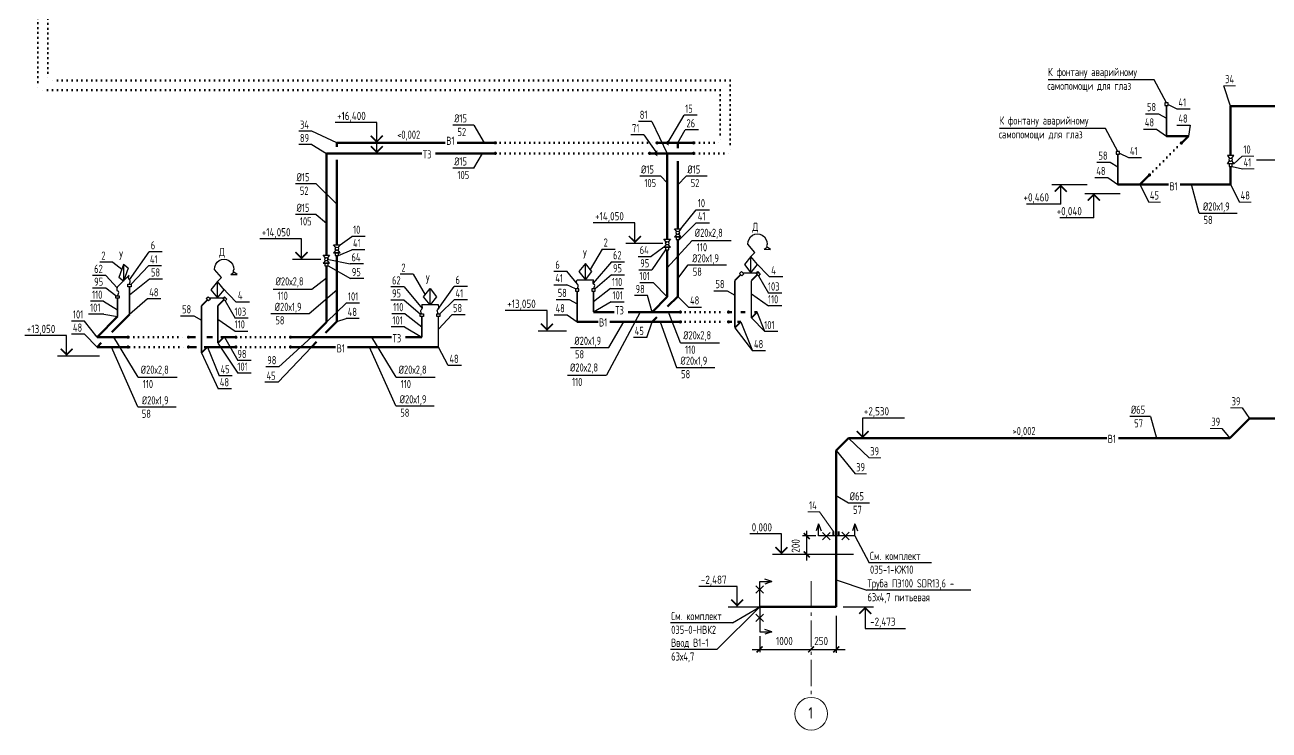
# Model space of a CAD drawing. Header units: millimetres. Extents: x 170992 to 3444916, y -723939 to 111177.
# Drawn here: x 1714554 to 1752592, y -383617 to -362071 of the extents above; entities that cross this region are included whole.
import ezdxf
from ezdxf.enums import TextEntityAlignment as Align

# ---------------------------------------------------------------- set-up
doc = ezdxf.new("R2010")
doc.units = ezdxf.units.MM
for name, pattern in [('GOST2.303 4', [7, 5, -2, 0]), ('GOST2.303 6', [12, 8, -1.5, 1, -1.5]), ('пунктирнаяX2', [0.5, 0, -0.5]), ('ШТРИХОВАЯ', [0.75, 0.5, -0.25])]:
    doc.linetypes.add(name, pattern=pattern)
for name, color, linetype in [('0. В', 1, 'Continuous'), ('028-WSS-B', 3, 'Continuous'), ('028-WSS-К1', 3, 'Continuous')]:
    doc.layers.add(name, color=color, linetype=linetype)
for name, color, linetype, lineweight in [('0. В выноски', 2, 'Continuous', 25), ('_fek', 6, 'Continuous', 50), ('_tex_fek', 4, 'Continuous', 25), ('_vodo', 3, 'Continuous', 50)]:
    doc.layers.add(name, color=color, linetype=linetype, lineweight=lineweight)
doc.layers.add('0_ГТ-20_Изм.1', color=7, linetype='Continuous', true_color=0xe000e0)
doc.styles.add('GOST 2.304', font='CS_Gost2304.shx')
doc.styles.add('KM_Text', font='cs_gost2304.shx', dxfattribs={"width": 0.8})
doc.styles.add('ГОСТ 2.304', font='cs_gost2304.shx')

# ---------------------------------------------------------------- blocks, each defined once
blk = doc.blocks.new('A$C192E26FC')
at = {"layer": '0. В выноски', "lineweight": -3, "ltscale": 100}
for p, q in [((-40, 31), (-125, 100)), ((-125, 100), (-125, -100)), ((39, 32), (123, 100)), ((123, 100), (123, -100)), ((-125, -100), (-39, -31)), ((123, -100), (38, -32))]:
    blk.add_line(p, q, dxfattribs=at)
blk.add_circle((0, 0), 50, dxfattribs=at)

msp = doc.modelspace()

# ---------------------------------------------------------------- linework, layer by layer
at = {"layer": '0. В', "color": 5, "ltscale": 250, "const_width": 50}
for points in [[(1749451, -365467), (1749451, -364534)], [(1747968, -366950), (1747968, -366017)], [(1717753, -370918), (1717753, -370069)], [(1727194, -371912), (1727194, -370979)]]:
    msp.add_lwpolyline(points, dxfattribs=at)
at = {"layer": '0. В', "color": 150, "linetype": 'ByBlock', "ltscale": 250, "const_width": 50, "elevation": 0}
for points in [[(1736259, -369883), (1736440, -369702)], [(1719952, -370651), (1720134, -370470)], [(1736259, -371325), (1736440, -371144)], [(1719952, -372093), (1720134, -371912)]]:
    msp.add_lwpolyline(points, dxfattribs=at)
at = {"layer": '0. В', "color": 1, "linetype": 'ByBlock', "ltscale": 250, "const_width": 50, "elevation": 24300}
for points in [[(1736763, -369884), (1736945, -369702)], [(1720457, -370652), (1720638, -370470)]]:
    msp.add_lwpolyline(points, dxfattribs=at)
at = {"layer": '0. В', "color": 150, "linetype": 'ШТРИХОВАЯ', "ltscale": 250, "const_width": 50, "elevation": 0}
for points in [[(1736259, -371144), (1736259, -369883)], [(1719952, -372093), (1719952, -370651)], [(1736259, -371144), (1736259, -371325)]]:
    msp.add_lwpolyline(points, dxfattribs=at)
at = {"layer": '0. В', "color": 1, "linetype": 'ШТРИХОВАЯ', "ltscale": 250, "const_width": 50, "elevation": 24300}
for points in [[(1736763, -371025), (1736763, -369884)], [(1720457, -371793), (1720457, -370652)]]:
    msp.add_lwpolyline(points, dxfattribs=at)
at = {"layer": '0. В', "color": 1, "ltscale": 100, "const_width": 50}
msp.add_lwpolyline([(1717389, -370982), (1717389, -370424)], dxfattribs=at)
at = {"layer": '0. В', "color": 5, "ltscale": 250, "const_width": 50, "elevation": 0}
msp.add_lwpolyline([(1731436, -371144), (1731436, -370211)], dxfattribs=at)
at = {"layer": '0. В', "color": 1, "ltscale": 100, "const_width": 50}
for points, elevation in [([(1731940, -370844), (1731940, -370211)], 24300), ([(1726690, -371612), (1726690, -370979)], 24299)]:
    msp.add_lwpolyline(points, dxfattribs=dict(at, elevation=elevation))
at = {"layer": '0. В', "color": 1, "linetype": 'ByBlock', "ltscale": 250, "const_width": 50}
for points in [[(1736763, -371025), (1736945, -370844)], [(1720457, -371793), (1720638, -371612)]]:
    msp.add_lwpolyline(points, dxfattribs=at)
at = {"layer": '0. В выноски'}
for p, q in [((1725312, -365055), (1724037, -365055)), ((1725312, -365995), (1725312, -365055)), ((1750450, -367822), (1750216, -366950)), ((1750450, -367822), (1751620, -367822)), ((1733202, -368120), (1731926, -368120)), ((1733202, -368740), (1733202, -368120)), ((1732927, -368740), (1734053, -368740)), ((1734957, -368656), (1734192, -369495)), ((1734957, -368656), (1736145, -368656)), ((1736870, -369025, 24300), (1736654, -368774, 24300)), ((1737157, -368927, 24300), (1737251, -368857, 24300)), ((1737157, -368927, 24300), (1737346, -368928, 24300)), ((1737247, -368774, 24300), (1737223, -368816, 24300)), ((1737223, -368816, 24300), (1737251, -368857, 24300)), ((1737346, -368928, 24300), (1737251, -368857, 24300)), ((1736749, -369146, 24300), (1736549, -369396, 24300)), ((1736749, -369146, 24300), (1736549, -369396, 24300)), ((1736749, -369146, 24300), (1736870, -369025, 24300)), ((1736749, -369646, 24300), (1736749, -369146, 24300)), ((1736949, -369396, 24300), (1736749, -369146, 24300)), ((1736749, -369646, 24300), (1736749, -369146, 24300)), ((1736949, -369396, 24300), (1736749, -369146, 24300)), ((1717389, -370073), (1717743, -369719)), ((1717566, -369396), (1717425, -369787)), ((1717566, -369396), (1717566, -369896)), ((1717708, -369504), (1717566, -369396)), ((1717708, -369504), (1717566, -369896)), ((1720564, -369793, 24300), (1720348, -369542, 24300)), ((1720850, -369695, 24300), (1720945, -369625, 24300)), ((1720850, -369695, 24300), (1721039, -369696, 24300)), ((1720941, -369542, 24300), (1720916, -369584, 24300)), ((1720916, -369584, 24300), (1720945, -369625, 24300)), ((1721039, -369696, 24300), (1720945, -369625, 24300)), ((1731689, -369360), (1731489, -369610)), ((1731689, -369360), (1731489, -369610)), ((1731489, -369610), (1731689, -369860)), ((1731489, -369610), (1731689, -369860)), ((1731689, -369860), (1731689, -369360)), ((1731889, -369610), (1731689, -369360)), ((1731689, -369860), (1731689, -369360)), ((1731889, -369610), (1731689, -369360)), ((1731689, -369860), (1731889, -369610)), ((1731689, -369860), (1731889, -369610)), ((1734512, -369816), (1734834, -369405)), ((1734834, -369405), (1736003, -369405)), ((1736497, -369646, 24300), (1737001, -369646, 24300)), ((1736549, -369396, 24300), (1736749, -369646, 24300)), ((1736549, -369396, 24300), (1736749, -369646, 24300)), ((1736749, -369646, 24300), (1736949, -369396, 24300)), ((1736749, -369646, 24300), (1736949, -369396, 24300)), ((1717566, -369896), (1717425, -369787)), ((1720443, -369914, 24300), (1720243, -370164, 24300)), ((1720443, -369914, 24300), (1720243, -370164, 24300)), ((1720443, -369914, 24300), (1720564, -369793, 24300)), ((1720443, -370414, 24300), (1720443, -369914, 24300)), ((1720643, -370164, 24300), (1720443, -369914, 24300)), ((1720443, -370414, 24300), (1720443, -369914, 24300)), ((1720643, -370164, 24300), (1720443, -369914, 24300)), ((1731436, -369860), (1731941, -369860)), ((1720190, -370414, 24300), (1720695, -370414, 24300)), ((1720243, -370164, 24300), (1720443, -370414, 24300)), ((1720243, -370164, 24300), (1720443, -370414, 24300)), ((1720443, -370414, 24300), (1720643, -370164, 24300)), ((1720443, -370414, 24300), (1720643, -370164, 24300)), ((1726741, -370377), (1726941, -370127)), ((1726741, -370377), (1726941, -370127)), ((1726941, -370627), (1726741, -370377)), ((1726941, -370627), (1726741, -370377)), ((1726941, -370627), (1726941, -370127)), ((1726941, -370127), (1727141, -370377)), ((1726941, -370627), (1726941, -370127)), ((1726941, -370127), (1727141, -370377)), ((1727141, -370377), (1726941, -370627)), ((1727141, -370377), (1726941, -370627)), ((1727194, -370627), (1726689, -370627)), ((1730516, -370795), (1729240, -370795)), ((1730516, -371415), (1730516, -370795)), ((1733363, -370844), (1732332, -372771)), ((1734601, -371786), (1734235, -370844)), ((1732402, -371927), (1732861, -371144)), ((1733971, -371144), (1734477, -372535)), ((1715829, -371563), (1714554, -371563)), ((1715829, -372183), (1715829, -371563)), ((1718020, -372838), (1717277, -371612)), ((1725903, -372838), (1725160, -371612)), ((1730241, -371415), (1731111, -371415)), ((1718010, -373745), (1717206, -371912)), ((1725893, -373712), (1725090, -371912)), ((1731232, -371927), (1732402, -371927)), ((1734601, -371786), (1735789, -371786)), ((1715554, -372183), (1716833, -372183)), ((1731144, -372771), (1732332, -372771)), ((1734477, -372535), (1735647, -372535)), ((1718020, -372838), (1719208, -372838)), ((1725903, -372838), (1727092, -372838)), ((1718010, -373745), (1719179, -373745)), ((1725893, -373712), (1727063, -373712)), ((1740168, -374699), (1740168, -374079)), ((1740168, -374079), (1741443, -374079)), ((1739566, -379847), (1740493, -379847)), ((1740246, -379847), (1740246, -380509)), ((1740246, -380509), (1741472, -380509))]:
    msp.add_line(p, q, dxfattribs=at)
at = {"layer": '0. В выноски', "ltscale": 10}
for p, q in [((1748969, -374034), (1748331, -374034)), ((1748969, -374034), (1749147, -374699)), ((1739734, -376680), (1739356, -376462)), ((1740372, -376680), (1739734, -376680)), ((1737681, -377625), (1736715, -377625)), ((1737681, -378245), (1737681, -377625)), ((1737406, -378245), (1739886, -378245)), ((1736332, -379226), (1735160, -379226)), ((1736332, -379847), (1736332, -379226)), ((1736057, -379847), (1737018, -379847))]:
    msp.add_line(p, q, dxfattribs=at)
at = {"layer": '0. В выноски'}
for points in [[(1749401, -364534), (1749501, -364534), (1749501, -364454), (1749401, -364454)], [(1747918, -366017), (1748018, -366017), (1748018, -365937), (1747918, -365937)], [(1751366, -366393), (1751467, -366393), (1751467, -366313), (1751366, -366313)], [(1724041, -369114), (1724141, -369114), (1724141, -369034), (1724041, -369034)], [(1723721, -369434), (1723821, -369434), (1723821, -369354), (1723721, -369354)], [(1717803, -370069), (1717702, -370069), (1717702, -369989), (1717803, -369989)], [(1717439, -370424), (1717339, -370424), (1717339, -370344), (1717439, -370344)], [(1727244, -370979), (1727144, -370979), (1727144, -370899), (1727244, -370899)]]:
    msp.add_lwpolyline(points, close=True, dxfattribs=at)
at = {"layer": '0. В выноски', "const_width": 50}
for points in [[(1725494, -365457), (1725312, -365640), (1725130, -365457)], [(1725494, -365777), (1725312, -365960), (1725130, -365777)], [(1716011, -371966), (1715829, -372148), (1715647, -371966)], [(1739985, -374482), (1740168, -374664), (1740350, -374482)], [(1740064, -380064), (1740246, -379882), (1740429, -380064)]]:
    msp.add_lwpolyline(points, dxfattribs=at)
at = {"layer": '0. В выноски', "const_width": 50, "elevation": 0}
for points in [[(1733384, -368522), (1733202, -368704), (1733019, -368522)], [(1730698, -371198), (1730516, -371380), (1730333, -371198)]]:
    msp.add_lwpolyline(points, dxfattribs=at)
at = {"layer": '0. В выноски'}
for points, elevation in [([(1734462, -368625), (1734562, -368625), (1734562, -368545), (1734462, -368545)], 0), ([(1734142, -368945), (1734242, -368945), (1734242, -368865), (1734142, -368865)], 0), ([(1736476, -369737), (1736405, -369666), (1736461, -369610), (1736532, -369681)], 0), ([(1736980, -369738), (1736909, -369667), (1736966, -369610), (1737037, -369681)], 24300), ([(1720169, -370505), (1720099, -370434), (1720155, -370378), (1720226, -370448)], 0), ([(1720674, -370505), (1720603, -370435), (1720660, -370378), (1720730, -370449)], 24300), ([(1731386, -370211), (1731486, -370211), (1731486, -370131), (1731386, -370131)], 0), ([(1731890, -370211), (1731990, -370211), (1731990, -370132), (1731890, -370132)], 24300), ([(1726740, -370979), (1726640, -370979), (1726640, -370899), (1726740, -370899)], 24300)]:
    msp.add_lwpolyline(points, close=True, dxfattribs=dict(at, elevation=elevation))
at = {"layer": '0. В выноски', "ltscale": 10, "const_width": 50}
for points in [[(1737864, -378028), (1737681, -378210), (1737499, -378028)], [(1736514, -379629), (1736332, -379811), (1736149, -379629)]]:
    msp.add_lwpolyline(points, dxfattribs=at)
at = {"layer": '0. В выноски', "extrusion": (0, 0, -1)}
for centre in [(1736950, -368774, 24300), (1720644, -369542, 24300)]:
    msp.add_ellipse(centre, major_axis=(0, 317), ratio=0.936455, start_param=4.712389, end_param=7.853982, dxfattribs=at)
at = {"layer": '0. В выноски'}
for points in [[(1717753, -369989), (1717765, -369867), (1717743, -369847), (1717726, -369812), (1717743, -369719)], [(1717389, -370344), (1717412, -370220), (1717390, -370201), (1717373, -370165), (1717389, -370073)], [(1731436, -370131, -24299), (1731459, -370007, -24299), (1731437, -369988, -24299), (1731420, -369952, -24299), (1731436, -369860, -24299)], [(1731436, -370131, -24299), (1731459, -370007, -24299), (1731437, -369988, -24299), (1731420, -369952, -24299), (1731436, -369860, -24299)], [(1731940, -370131, -24299), (1731963, -370007, -24299), (1731941, -369988, -24299), (1731924, -369952, -24299), (1731941, -369860, -24299)], [(1726690, -370899, -24299), (1726667, -370775, -24299), (1726689, -370756, -24299), (1726706, -370720, -24299), (1726689, -370627, -24299)], [(1727194, -370899, -24299), (1727171, -370775, -24299), (1727193, -370756, -24299), (1727210, -370720, -24299), (1727194, -370627, -24299)], [(1727194, -370899, -24299), (1727171, -370775, -24299), (1727193, -370756, -24299), (1727210, -370720, -24299), (1727194, -370627, -24299)]]:
    msp.add_spline(points, degree=3, dxfattribs=at)
at = {"layer": '028-WSS-B', "color": 4, "lineweight": 20, "ltscale": 10}
for p, q in [((1751211, -363929), (1751567, -363929)), ((1751769, -366080), (1752126, -366080)), ((1751775, -366473), (1752132, -366473)), ((1748911, -367484), (1749267, -367484)), ((1751686, -367484), (1752042, -367484)), ((1751411, -373771), (1751767, -373771)), ((1750790, -374397), (1751146, -374397)), ((1740363, -375300), (1740720, -375300)), ((1739932, -375787), (1740288, -375787)), ((1738492, -376952), (1738848, -376952))]:
    msp.add_line(p, q, dxfattribs=at)
at = {"layer": '028-WSS-B', "color": 4, "lineweight": 20}
msp.add_line((1739274, -377549), (1738848, -376952), dxfattribs=at)
at = {"layer": '028-WSS-B', "color": 150, "linetype": 'GOST2.303 4', "lineweight": 40, "ltscale": 50}
for p, q in [((1739274, -377686), (1739274, -377549)), ((1739439, -377686), (1739439, -377546))]:
    msp.add_line(p, q, dxfattribs=at)
at = {"layer": '028-WSS-К1', "linetype": 'GOST2.303 6', "lineweight": 20, "ltscale": 100}
msp.add_line((1738589, -379071), (1738589, -382617), dxfattribs=at)
at = {"layer": '028-WSS-К1', "color": 7, "lineweight": 20, "ltscale": 50}
msp.add_circle((1738594, -383117), 500, dxfattribs=at)
at = {"layer": '0_ГТ-20_Изм.1', "linetype": 'Continuous', "ltscale": 100}
for p, q in [((1749078, -363751), (1745834, -363751)), ((1749451, -364454), (1749078, -363751)), ((1747595, -365234), (1744351, -365234)), ((1747968, -365937), (1747595, -365234)), ((1745945, -366950), (1747029, -366950)), ((1746220, -367543), (1746220, -366950)), ((1746958, -367221), (1748042, -367221)), ((1747233, -367966), (1747233, -367221)), ((1746220, -367543), (1745179, -367543)), ((1747233, -367966), (1746192, -367966))]:
    msp.add_line(p, q, dxfattribs=at)
at = {"layer": '0_ГТ-20_Изм.1', "lineweight": 50}
msp.add_line((1755217, -364549), (1751416, -364549), dxfattribs=at)
at = {"layer": '0_ГТ-20_Изм.1', "ltscale": 10}
for p, q in [((1728278, -365132), (1727640, -365132)), ((1728278, -365132), (1728591, -365675)), ((1723331, -365319), (1722929, -365319)), ((1724091, -365675), (1723331, -365319)), ((1723328, -365727), (1722927, -365727)), ((1723328, -365727), (1723771, -365995)), ((1728278, -366450), (1728541, -365995)), ((1728278, -366450), (1727640, -366450)), ((1723461, -366930), (1722823, -366930)), ((1724091, -367549), (1723461, -366930)), ((1723461, -367866), (1722823, -367866)), ((1723461, -367866), (1723771, -368133))]:
    msp.add_line(p, q, dxfattribs=at)
at = {"layer": '0_ГТ-20_Изм.1'}
msp.add_line((1752207, -366190), (1753050, -366190), dxfattribs=at)
at = {"layer": '0_ГТ-20_Изм.1', "ltscale": 15}
for p, q in [((1733993, -366695), (1733355, -366695)), ((1733993, -366695), (1734192, -366895)), ((1734771, -366695), (1734512, -366955)), ((1735409, -366695), (1734771, -366695)), ((1734612, -368297), (1735079, -367718)), ((1735079, -367718), (1735480, -367718)), ((1735079, -368118), (1734562, -368625, 0)), ((1735079, -368118), (1735480, -368118)), ((1724191, -368786), (1724552, -368531)), ((1724954, -368531), (1724552, -368531)), ((1724141, -369114), (1724550, -368939)), ((1724951, -368939), (1724550, -368939)), ((1734092, -368865), (1733704, -369150)), ((1734142, -368945, 0), (1733723, -369554)), ((1723795, -369230), (1724502, -369370)), ((1733303, -369150), (1733704, -369150)), ((1723821, -369434), (1724513, -369824)), ((1724903, -369370), (1724502, -369370)), ((1733322, -369554), (1733723, -369554)), ((1723329, -370140), (1723771, -369795)), ((1724914, -369824), (1724513, -369824)), ((1733356, -369942), (1733757, -369942)), ((1734192, -370384), (1733757, -369942)), ((1722140, -370140), (1723329, -370140)), ((1723243, -370889), (1724091, -370170)), ((1733590, -370342), (1733189, -370342)), ((1733732, -370844), (1733590, -370342)), ((1734843, -370690), (1734512, -370364)), ((1723771, -371152), (1724381, -370569)), ((1724783, -370569), (1724381, -370569)), ((1734843, -370690), (1735244, -370690)), ((1722074, -370889), (1723243, -370889)), ((1724091, -371132), (1724375, -371040)), ((1724776, -371040), (1724375, -371040)), ((1733563, -371621), (1733732, -371144)), ((1720656, -371612), (1721067, -372326)), ((1723311, -371612), (1722317, -372517)), ((1726156, -371300), (1725755, -371300)), ((1726156, -371300), (1726690, -371612)), ((1733563, -371621), (1733162, -371621)), ((1720134, -371912, 0), (1720490, -372793)), ((1723311, -371912), (1722294, -372990)), ((1727497, -372475), (1727194, -371912)), ((1721469, -372326), (1721067, -372326)), ((1722317, -372517), (1721916, -372517)), ((1727899, -372475), (1727497, -372475)), ((1720891, -372793), (1720490, -372793)), ((1722294, -372990), (1721893, -372990))]:
    msp.add_line(p, q, dxfattribs=at)
at = {"layer": '0_ГТ-20_Изм.1', "linetype": 'Continuous', "ltscale": 100, "const_width": 50, "elevation": 0}
for points in [[(1746038, -367167), (1746220, -366985), (1746402, -367167)], [(1747051, -367439), (1747233, -367256), (1747416, -367439)]]:
    msp.add_lwpolyline(points, dxfattribs=at)
at = {"layer": '_fek', "linetype": 'пунктирнаяX2', "ltscale": 300}
for p, q in [((1714954, -348508), (1714954, -364068)), ((1715254, -348828), (1715254, -363768)), ((1736111, -363768), (1715254, -363768)), ((1736111, -363768), (1736111, -365995)), ((1735811, -364068), (1714954, -364068)), ((1735811, -364068), (1735811, -365675)), ((1728936, -365675), (1733856, -365675)), ((1735023, -365675), (1735811, -365675)), ((1748935, -366656), (1749910, -365680)), ((1728936, -365995), (1733653, -365995)), ((1735023, -365995), (1736111, -365995)), ((1734594, -370844), (1736066, -370844)), ((1734594, -371144), (1736066, -371144)), ((1717731, -371612), (1719530, -371612)), ((1721004, -371612), (1722674, -371612)), ((1717756, -371912), (1719555, -371912)), ((1721004, -371912), (1722674, -371912))]:
    msp.add_line(p, q, dxfattribs=at)
at = {"layer": '_tex_fek', "ltscale": 15}
for p, q in [((1751416, -364549), (1751211, -363929)), ((1749214, -364784), (1749451, -364921)), ((1749501, -364504), (1749774, -364640)), ((1733717, -365018), (1734192, -365995)), ((1734213, -365675), (1734705, -364829)), ((1750175, -365133), (1750124, -365467)), ((1733480, -365428), (1733842, -365951)), ((1734512, -365675), (1734744, -365277)), ((1749148, -365252), (1749451, -365467)), ((1747731, -366267), (1747968, -366404)), ((1748018, -365987), (1748291, -366123)), ((1751516, -366313), (1751769, -366080)), ((1751467, -366393), (1751775, -366473)), ((1747665, -366735), (1747968, -366950)), ((1748641, -366950), (1748911, -367484)), ((1751416, -366950), (1751686, -367484)), ((1732201, -368920), (1731840, -369549)), ((1717244, -369324), (1716843, -369324)), ((1717244, -369324), (1717516, -369536)), ((1717752, -369855), (1718354, -369005)), ((1718755, -369005), (1718354, -369005)), ((1732486, -369309), (1731928, -369965)), ((1736903, -369338, 24300), (1737323, -369769)), ((1717024, -369725), (1716623, -369725)), ((1717024, -369725), (1717379, -370102)), ((1717803, -369989), (1718330, -369433)), ((1718731, -369433), (1718330, -369433)), ((1726429, -369688), (1726790, -370317)), ((1731447, -369997), (1731124, -369599)), ((1732486, -369708), (1731990, -370132)), ((1718360, -369836), (1717753, -370326)), ((1718762, -369836), (1718360, -369836)), ((1720597, -370106, 24300), (1721016, -370537)), ((1726144, -370077), (1726702, -370733)), ((1727183, -370765), (1727681, -370062)), ((1731386, -370131), (1731124, -370009)), ((1736980, -369738, 24300), (1737288, -370265)), ((1737724, -369769), (1737323, -369769)), ((1717024, -370119), (1716623, -370119)), ((1717339, -370344), (1717024, -370119)), ((1718306, -370442), (1717753, -370918)), ((1718708, -370442), (1718306, -370442)), ((1726144, -370476), (1726640, -370899)), ((1727244, -370899), (1727681, -370473)), ((1731198, -370461), (1731436, -370598)), ((1732455, -370128), (1731940, -370528)), ((1736021, -370192, 0), (1736259, -370329, 0)), ((1736763, -370290, 24300), (1737288, -370655)), ((1737690, -370265), (1737288, -370265)), ((1716961, -370516), (1716560, -370516)), ((1716961, -370516), (1717389, -370781)), ((1720674, -370505, 24300), (1720982, -371033)), ((1721418, -370537), (1721016, -370537)), ((1732474, -370532), (1731940, -370844)), ((1737175, -371443), (1736945, -370844)), ((1737690, -370655), (1737288, -370655)), ((1716375, -371120), (1715974, -371120)), ((1716759, -371612), (1716375, -371120)), ((1716964, -370910), (1716500, -370910)), ((1716964, -370910), (1717389, -370982)), ((1719715, -370960, 0), (1719952, -371097, 0)), ((1720457, -371058, 24300), (1720982, -371423)), ((1721383, -371033), (1720982, -371033)), ((1726175, -370896), (1726690, -371295)), ((1727607, -370925), (1727194, -371366)), ((1731133, -370929), (1731436, -371144)), ((1736440, -371144, 0), (1736796, -372025)), ((1736763, -371025), (1737175, -371443)), ((1716375, -371521), (1715974, -371521)), ((1716759, -371912), (1716375, -371521)), ((1720982, -371423), (1721366, -371423)), ((1736259, -371325, 0), (1736796, -372025)), ((1737576, -371443), (1737175, -371443)), ((1720457, -371793), (1721067, -372713)), ((1719952, -372093, 0), (1720464, -373191)), ((1737197, -372025), (1736796, -372025)), ((1721469, -372713), (1721067, -372713)), ((1720866, -373191), (1720464, -373191)), ((1751767, -373771), (1751992, -374098)), ((1751146, -374397), (1751391, -374699)), ((1739731, -374699), (1740363, -375300)), ((1739356, -375074), (1739932, -375787))]:
    msp.add_line(p, q, dxfattribs=at)
at = {"layer": '_tex_fek', "linetype": 'Continuous', "ltscale": 100}
for p, q in [((1748812, -364784), (1749214, -364784)), ((1749774, -364640), (1750175, -364640)), ((1733717, -365018), (1733316, -365018)), ((1735106, -364829), (1734705, -364829)), ((1749774, -365133), (1750175, -365133)), ((1733480, -365428), (1733079, -365428)), ((1735145, -365277), (1734744, -365277)), ((1748747, -365252), (1749148, -365252)), ((1747330, -366267), (1747731, -366267)), ((1748291, -366123), (1748692, -366123)), ((1747264, -366735), (1747665, -366735)), ((1723010, -368609), (1721735, -368609)), ((1723010, -369229), (1723010, -368609)), ((1732201, -368920), (1732602, -368920)), ((1722735, -369229), (1723605, -369229)), ((1732486, -369309), (1732888, -369309)), ((1726429, -369688), (1726028, -369688)), ((1730723, -369599), (1731124, -369599)), ((1732486, -369708), (1732888, -369708)), ((1726144, -370077), (1725742, -370077)), ((1728083, -370062), (1727681, -370062)), ((1730723, -370009), (1731124, -370009)), ((1726144, -370476), (1725742, -370476)), ((1728083, -370473), (1727681, -370473)), ((1730797, -370461), (1731198, -370461)), ((1732455, -370128), (1732857, -370128)), ((1735620, -370192, 0), (1736021, -370192, 0)), ((1732474, -370532), (1732875, -370532)), ((1719314, -370960, 0), (1719715, -370960, 0)), ((1726175, -370896), (1725773, -370896)), ((1728009, -370925), (1727607, -370925)), ((1730731, -370929), (1731133, -370929)), ((1738821, -377319), (1738746, -377525)), ((1738821, -377686), (1738821, -377319)), ((1738821, -377319), (1738896, -377525)), ((1739929, -377319), (1739854, -377525)), ((1739929, -377686), (1739929, -377319)), ((1739929, -377319), (1740004, -377525)), ((1738736, -377686), (1738322, -377686)), ((1738456, -378439), (1738456, -377528)), ((1739929, -377686), (1738821, -377686)), ((1739171, -377580), (1738943, -377807)), ((1738943, -377580), (1739171, -377807)), ((1739753, -377573), (1739525, -377800)), ((1739525, -377573), (1739753, -377800)), ((1739929, -377686), (1740367, -378505)), ((1742268, -378505), (1740367, -378505)), ((1737132, -379432), (1736904, -379204)), ((1737132, -379204), (1736904, -379432)), ((1737018, -379847), (1737018, -379078)), ((1737018, -379078), (1737386, -379078)), ((1737386, -379078), (1737180, -379003)), ((1737386, -379078), (1737180, -379153)), ((1739356, -379024), (1740294, -379344)), ((1743469, -379344), (1740294, -379344)), ((1737018, -379847), (1735706, -381159)), ((1736190, -380343), (1737018, -379847)), ((1737018, -379847), (1737018, -380615)), ((1736190, -380343), (1734289, -380343)), ((1737132, -380074), (1736904, -380302)), ((1737132, -380302), (1736904, -380074)), ((1739356, -380124), (1739356, -381258)), ((1737018, -380615), (1737386, -380615)), ((1737018, -380751), (1737018, -381236)), ((1737386, -380615), (1737180, -380540)), ((1737386, -380615), (1737180, -380690)), ((1735706, -381159), (1734289, -381159)), ((1736785, -381151), (1739632, -381151))]:
    msp.add_line(p, q, dxfattribs=at)
at = {"layer": '_tex_fek', "linetype": 'Continuous', "ltscale": 100, "const_width": 50}
for points in [[(1723192, -369012), (1723010, -369194), (1722828, -369012)], [(1738365, -377595), (1738548, -377778), (1738548, -377778)], [(1738365, -378154), (1738548, -378337), (1738548, -378337)], [(1737110, -381060), (1736927, -381243), (1736927, -381243)], [(1738680, -381060), (1738498, -381243), (1738498, -381243)], [(1739448, -381060), (1739265, -381243), (1739265, -381243)]]:
    msp.add_lwpolyline(points, dxfattribs=at)
at = {"layer": '_vodo', "ltscale": 15}
for p, q in [((1751416, -364549), (1751416, -366065)), ((1750124, -365467), (1749451, -365467)), ((1749910, -365680), (1750124, -365467)), ((1724091, -365675), (1724091, -365792)), ((1734512, -365675), (1734512, -365835)), ((1723771, -365995), (1723771, -366484)), ((1724091, -366197), (1724091, -366484)), ((1734192, -365995), (1734192, -368617)), ((1734512, -366236), (1734512, -368297)), ((1723771, -366484), (1723771, -369106)), ((1724091, -366484), (1724091, -368786)), ((1748641, -366950), (1748935, -366656)), ((1751416, -366393), (1751416, -366950)), ((1749515, -366950), (1747968, -366950)), ((1751416, -366950), (1749874, -366950)), ((1734192, -368945), (1734192, -370384)), ((1734512, -368625), (1734512, -370364)), ((1724091, -369114), (1724091, -371132)), ((1723771, -369434), (1723771, -371152)), ((1734192, -370384), (1733732, -370844)), ((1734512, -370364), (1734203, -370672)), ((1731940, -370844), (1732568, -370844)), ((1732993, -370844), (1733732, -370844)), ((1733732, -370844), (1734594, -370844)), ((1736066, -370844), (1736171, -370844)), ((1736446, -370844), (1736579, -370844)), ((1736861, -370844), (1736945, -370844)), ((1717389, -370982), (1716759, -371612)), ((1717713, -370957), (1717210, -371461)), ((1717753, -370918), (1717235, -371435)), ((1717389, -370982), (1717235, -371135)), ((1723771, -371152), (1723311, -371612)), ((1724091, -371132), (1723742, -371481)), ((1731436, -371144), (1732075, -371144)), ((1732434, -371144), (1733732, -371144)), ((1733878, -370998), (1733732, -371144)), ((1733732, -371144), (1734594, -371144)), ((1736066, -371144), (1736165, -371144)), ((1736339, -371144), (1736440, -371144)), ((1716759, -371612), (1717706, -371612)), ((1719555, -371612), (1719774, -371612)), ((1720116, -371612), (1720290, -371612)), ((1720544, -371612), (1721004, -371612)), ((1722674, -371612), (1725761, -371612)), ((1726187, -371612), (1726690, -371612)), ((1716888, -371782), (1716759, -371912)), ((1716759, -371912), (1717706, -371912)), ((1719555, -371912), (1719805, -371912)), ((1720033, -371912), (1721004, -371912)), ((1722674, -371912), (1724054, -371912)), ((1723467, -371756), (1723311, -371912)), ((1724413, -371912), (1727194, -371912)), ((1739356, -379847), (1739356, -375074)), ((1737018, -379847), (1739356, -379847))]:
    msp.add_line(p, q, dxfattribs=at)
at = {"layer": '_vodo'}
for p, q in [((1724091, -365675), (1727407, -365675)), ((1727765, -365675), (1728936, -365675)), ((1734998, -365675), (1733881, -365675)), ((1723771, -365995), (1726685, -365995)), ((1727111, -365995), (1728936, -365995)), ((1734998, -365995), (1733653, -365995)), ((1751391, -374699), (1751992, -374098)), ((1754652, -374098), (1751992, -374098)), ((1739731, -374699), (1739356, -375074)), ((1747629, -374699), (1739731, -374699)), ((1751391, -374699), (1747988, -374699))]:
    msp.add_line(p, q, dxfattribs=at)
at = {"layer": '_vodo', "const_width": 50}
for points in [[(1728911, -365675, 1), (1728961, -365675, 1)], [(1733856, -365675, 1), (1733906, -365675, 1)], [(1734973, -365675, 1), (1735023, -365675, 1)], [(1749885, -365680, 1), (1749935, -365680, 1)], [(1728911, -365995, 1), (1728961, -365995, 1)], [(1733628, -365995, 1), (1733678, -365995, 1)], [(1734973, -365995, 1), (1735023, -365995, 1)], [(1748910, -366656, 1), (1748960, -366656, 1)], [(1734568, -370844, 1), (1734618, -370844, 1)], [(1736041, -370844, 1), (1736091, -370844, 1)], [(1734569, -371144, 1), (1734619, -371144, 1)], [(1736041, -371144, 1), (1736091, -371144, 1)], [(1717681, -371612, 1), (1717731, -371612, 1)], [(1719530, -371612, 1), (1719580, -371612, 1)], [(1720979, -371612, 1), (1721029, -371612, 1)], [(1722649, -371612, 1), (1722699, -371612, 1)], [(1717681, -371912, 1), (1717731, -371912, 1)], [(1719530, -371912, 1), (1719580, -371912, 1)], [(1720979, -371912, 1), (1721029, -371912, 1)], [(1722649, -371912, 1), (1722699, -371912, 1)]]:
    msp.add_lwpolyline(points, format="xyb", close=True, dxfattribs=at)
at = {"layer": '_vodo', "ltscale": 15}
for points in [[(1733754, -365995, 0, 180, 0), (1733884, -365995, 200, 200, 0)], [(1734110, -365675, 0, 180, 0), (1734240, -365675, 200, 200, 0)]]:
    msp.add_lwpolyline(points, format="xyseb", dxfattribs=at)

# ---------------------------------------------------------------- block references
at = {"layer": '0. В выноски', "ltscale": 100}
for p, rotation in [((1751416, -366190), 269.9999999999808), ((1734512, -368420), 89.99999999999999), ((1724091, -368909), 89.99999999999999), ((1734192, -368740), 89.99999999999999), ((1723771, -369229), 89.99999999999999)]:
    msp.add_blockref('A$C192E26FC', p, dxfattribs=dict(at, rotation=rotation))

# ---------------------------------------------------------------- texts
at = {"layer": '0. В выноски', "style": 'ГОСТ 2.304'}
for s, p in [('+16,400', (1724096, -364976)), ('+14,050', (1731985, -368041)), ('+13,050', (1729300, -370717)), ('+13,050', (1714613, -371484)), ('+2,530', (1740203, -374000)), ('-2,473', (1740394, -380430))]:
    msp.add_text(s, height=250, dxfattribs=at).set_placement(p)
at = {"layer": '0. В выноски', "style": 'GOST 2.304', "width": 0.85}
for s, p in [('%%C20х1,9', (1750570, -367618)), ('%%C20х2,8', (1735035, -368423)), ('%%C20х1,9', (1734954, -369201)), ('%%C20х1,9', (1731353, -371723)), ('%%C20х2,8', (1734679, -371553)), ('%%C20х1,9', (1734598, -372331)), ('%%C20х2,8', (1718098, -372605)), ('%%C20х2,8', (1725982, -372605)), ('%%C20х2,8', (1731222, -372538)), ('%%C20х1,9', (1718130, -373541)), ('%%C20х1,9', (1726013, -373508))]:
    msp.add_text(s, height=250, dxfattribs=at).set_placement(p, align=Align.MIDDLE_LEFT)
at = {"layer": '0. В выноски', "style": 'GOST 2.304'}
for p in [(1736794, -368240, 24300), (1720488, -369008, 24300)]:
    msp.add_text('Д', height=250, dxfattribs=at).set_placement(p, align=Align.MIDDLE_LEFT)
at = {"layer": '0. В выноски', "ltscale": 10, "style": 'GOST 2.304', "width": 0.85}
for p in [(1748368, -373827), (1739772, -376472)]:
    msp.add_text('%%C65', height=250, dxfattribs=at).set_placement(p, align=Align.MIDDLE_LEFT)
at = {"layer": '0. В выноски', "ltscale": 10, "style": 'ГОСТ 2.304'}
for s, p in [('0,000', (1736774, -377546)), ('-2,487', (1735219, -379148))]:
    msp.add_text(s, height=250, dxfattribs=at).set_placement(p)
at = {"layer": '028-WSS-К1', "color": 7, "lineweight": 20, "style": 'KM_Text'}
msp.add_text('1', height=350, dxfattribs=at).set_placement((1738576, -383092), align=Align.MIDDLE_CENTER)
at = {"layer": '0_ГТ-20_Изм.1', "linetype": 'Continuous', "ltscale": 100, "style": 'GOST 2.304', "width": 0.85}
for s, p in [('К фонтану аварийному ', (1745831, -363508)), ('самопомощи для глаз', (1745815, -363931)), ('К фонтану аварийному ', (1744348, -364991)), ('самопомощи для глаз', (1744332, -365413))]:
    msp.add_text(s, height=250, dxfattribs=at).set_placement(p, align=Align.MIDDLE_LEFT)
at = {"layer": '0_ГТ-20_Изм.1', "ltscale": 10, "style": 'GOST 2.304', "width": 0.85}
for s, p in [('34', (1722965, -365243)), ('89', (1722963, -365651))]:
    msp.add_text(s, height=250, dxfattribs=at).set_placement(p)
for p in [(1727678, -364925), (1727678, -366243), (1722861, -366723), (1722861, -367659)]:
    msp.add_text('%%C15', height=250, dxfattribs=at).set_placement(p, align=Align.MIDDLE_LEFT)
at = {"layer": '0_ГТ-20_Изм.1', "ltscale": 15, "style": 'ГОСТ 2.304', "width": 0.85}
for s, p in [('52', (1727779, -365465)), ('105', (1727779, -366782)), ('52', (1722962, -367263)), ('105', (1733493, -367028)), ('52', (1734910, -367028)), ('10', (1735126, -367642)), ('41', (1735126, -368041)), ('105', (1722962, -368198)), ('10', (1724588, -368455)), ('41', (1724586, -368862)), ('64', (1733349, -369073)), ('64', (1724538, -369294)), ('95', (1733368, -369478)), ('95', (1724549, -369748)), ('101', (1733346, -369866)), ('98', (1733225, -370266)), ('110', (1722279, -370472)), ('101', (1724430, -370493)), ('48', (1734889, -370614)), ('48', (1724423, -370964)), ('58', (1722212, -371221)), ('101', (1725791, -371224)), ('45', (1733198, -371545)), ('98', (1721050, -372250)), ('98', (1721964, -372440)), ('48', (1727533, -372398)), ('45', (1720538, -372717)), ('45', (1721942, -372914))]:
    msp.add_text(s, height=250, dxfattribs=at).set_placement(p)
for s, p in [('%%C15', (1733392, -366488)), ('%%C15', (1734809, -366488)), ('%%C20х2,8', (1722219, -369907)), ('%%C20х1,9', (1722194, -370685))]:
    msp.add_text(s, height=250, dxfattribs=at).set_placement(p, align=Align.MIDDLE_LEFT)
at = {"layer": '0_ГТ-20_Изм.1', "style": 'ГОСТ 2.304'}
for s, p in [('+0,460', (1745083, -367464)), ('+0,040', (1746096, -367887))]:
    msp.add_text(s, height=250, dxfattribs=at).set_placement(p)
at = {"layer": '_tex_fek', "linetype": 'Continuous', "ltscale": 100, "style": 'ГОСТ 2.304', "width": 0.85}
for s, p in [('34', (1751247, -363853)), ('41', (1749820, -364564)), ('81', (1733352, -364942)), ('15', (1734741, -364753)), ('58', (1748859, -364707)), ('71', (1733115, -365352)), ('26', (1734780, -365200)), ('48', (1748793, -365175)), ('48', (1749820, -365057)), ('<0,002', (1725936, -365550)), ('В1', (1727437, -365737)), ('Т3', (1726719, -366149)), ('41', (1748337, -366046)), ('10', (1751806, -366003)), ('58', (1747376, -366190)), ('41', (1751812, -366396)), ('48', (1747310, -366658)), ('В1', (1749546, -367126)), ('45', (1748947, -367407)), ('48', (1751722, -367407)), ('2', (1732247, -368844)), ('6', (1730770, -369522)), ('62', (1732533, -369232)), ('2', (1726064, -369612)), ('41', (1730770, -369933)), ('95', (1732533, -369631)), ('62', (1725778, -370000)), ('6', (1727717, -369986)), ('110', (1732502, -370051)), ('58', (1735666, -370116, 0)), ('95', (1725778, -370399)), ('41', (1727717, -370396)), ('58', (1730843, -370384)), ('101', (1732520, -370456)), ('58', (1719360, -370884, 0)), ('110', (1725810, -370819)), ('58', (1727643, -370848)), ('48', (1730778, -370852)), ('Т3', (1732601, -370914)), ('В1', (1732106, -371286)), ('Т3', (1725794, -371769)), ('В1', (1724085, -372077)), ('39', (1751447, -373694)), ('39', (1750826, -374320)), ('>0,002', (1744749, -374605)), ('В1', (1747660, -374843)), ('39', (1740399, -375223)), ('39', (1739968, -375710)), ('14', (1738528, -376875))]:
    msp.add_text(s, height=250, dxfattribs=at).set_placement(p)
at = {"layer": '_tex_fek', "ltscale": 15, "style": 'ГОСТ 2.304', "width": 0.85}
for s, p in [('58', (1750588, -368154)), ('6', (1718402, -368928)), ('110', (1735096, -368988)), ('2', (1716891, -369247)), ('41', (1718378, -369356)), ('62', (1716672, -369649)), ('58', (1718409, -369759)), ('58', (1734972, -369737)), ('4', (1737371, -369692)), ('95', (1716672, -370043)), ('103', (1737271, -370188)), ('110', (1716608, -370440)), ('48', (1718355, -370365)), ('4', (1721065, -370460)), ('110', (1737271, -370578)), ('101', (1716023, -371043)), ('101', (1716548, -370834)), ('103', (1720965, -370956)), ('48', (1716023, -371444)), ('110', (1720965, -371346)), ('101', (1737157, -371367)), ('58', (1731371, -372259)), ('110', (1734739, -372118)), ('48', (1736844, -371949)), ('101', (1721050, -372637)), ('58', (1734616, -372867)), ('110', (1718158, -373170)), ('48', (1720513, -373114)), ('110', (1726042, -373170)), ('110', (1731282, -373103)), ('58', (1718129, -374077)), ('58', (1726031, -374045)), ('57', (1748469, -374367)), ('57', (1739873, -377012))]:
    msp.add_text(s, height=250, dxfattribs=at).set_placement(p)
at = {"layer": '_tex_fek', "ltscale": 100, "style": 'ГОСТ 2.304'}
for s, p in [('+14,050', (1721794, -368530)), ('1000', (1737515, -381020)), ('250', (1738686, -381020))]:
    msp.add_text(s, height=250, dxfattribs=at).set_placement(p)
at = {"layer": '_tex_fek', "linetype": 'Continuous', "ltscale": 100, "style": 'GOST 2.304'}
for p in [(1731613, -369082), (1717434, -369118), (1726809, -369850)]:
    msp.add_text('У', height=250, dxfattribs=at).set_placement(p, align=Align.MIDDLE_LEFT)
at = {"layer": '_tex_fek', "ltscale": 100, "style": 'ГОСТ 2.304'}
msp.add_text('200', height=250, rotation=90, dxfattribs=at).set_placement((1738243, -378196))
at = {"layer": '_tex_fek', "linetype": 'Continuous', "ltscale": 100, "style": 'GOST 2.304', "width": 0.85}
for s, p in [('См. комплект ', (1740387, -378294)), ('035-1-КЖ10', (1740391, -378714)), ('Труба ПЭ100 SDR13,6 - ', (1740314, -379133)), ('63х4,7 питьевая ', (1740314, -379556)), ('См. комплект ', (1734310, -380132)), ('035-0-НВК2', (1734313, -380552)), ('Ввод В1-1 ', (1734310, -380948)), ('63х4,7', (1734313, -381368))]:
    msp.add_text(s, height=250, dxfattribs=at).set_placement(p, align=Align.MIDDLE_LEFT)

doc.saveas('drawing.dxf')
